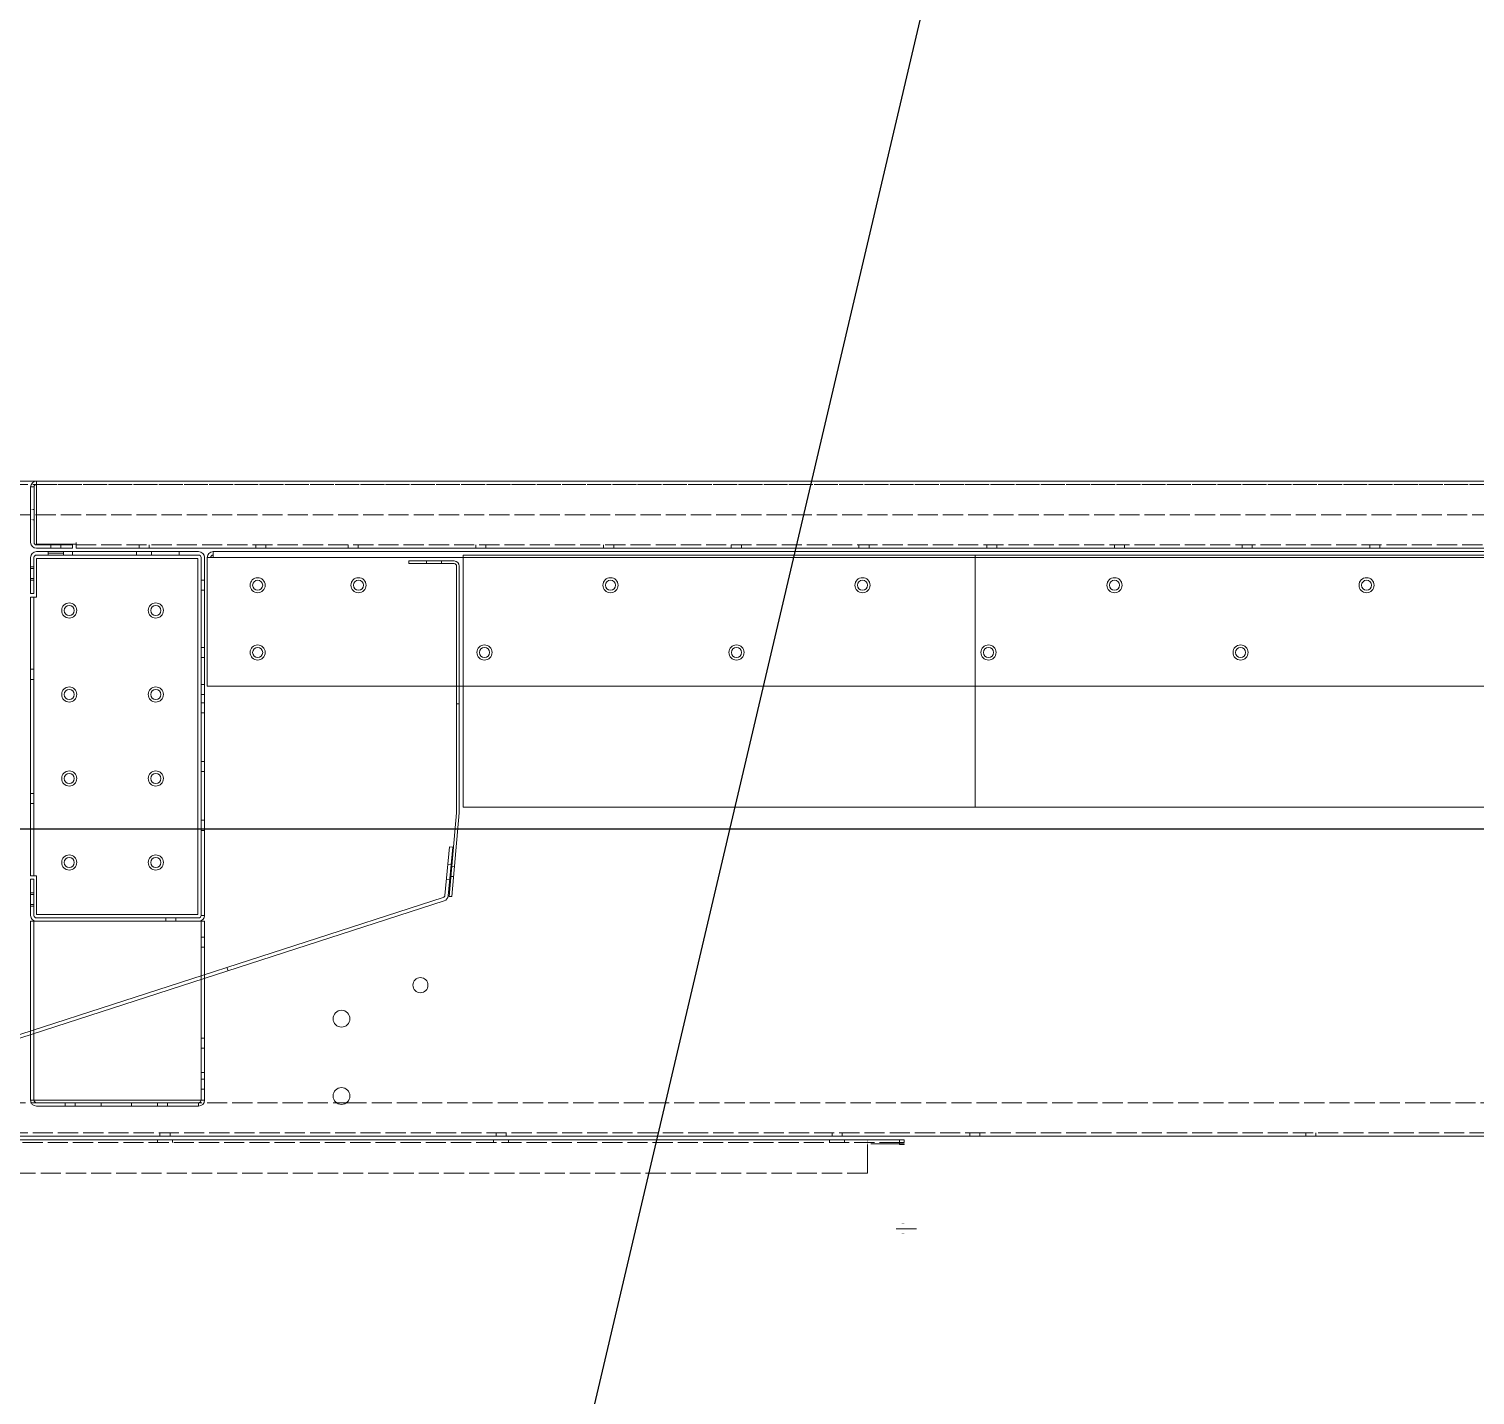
# Model space of a CAD drawing. Header units: millimetres. Extents: x 4398 to 33805, y 3079 to 23874.
# Drawn here: x 18213 to 19073, y 12864 to 13677 of the extents above; entities that cross this region are included whole.
import ezdxf

# ---------------------------------------------------------------- set-up
doc = ezdxf.new("R2010")
doc.units = ezdxf.units.MM
doc.linetypes.add('DASHED', pattern=[15, 12, -3])
doc.layers.add('냉각탑_dim', color=1, linetype='Continuous')

# ---------------------------------------------------------------- blocks, each defined once
blk = doc.blocks.new('A$C51234923')
at = {"color": 7, "lineweight": 15}
for p, q in [((3.5, 189), (3.5, 212)), ((3.5, 212), (99.5, 212)), ((99.5, 0), (99.5, 212)), ((0, 189), (0, 23)), ((3.5, 189), (0, 189)), ((2, 189), (2, 23)), ((0, 146), (2, 146)), ((0, 140), (2, 140)), ((0, 72), (2, 72)), ((0, 66), (2, 66)), ((3.5, 23), (0, 23)), ((3.5, 0), (3.5, 23)), ((99.5, 0), (3.5, 0))]:
    blk.add_line(p, q, dxfattribs=at)
for centre in [(23, 181), (74.5, 181), (23, 131), (74.5, 131), (23, 81), (74.5, 81), (23, 31), (74.5, 31)]:
    blk.add_circle(centre, 3, dxfattribs=at)
blk = doc.blocks.new('A$C30944BC8')
at = {"color": 7, "lineweight": 13, "ltscale": 0.007292}
for p in [(3.5, 190.24), (0, 186.74)]:
    blk.add_line(p, (3.5, 186.74), dxfattribs=at)
at = {"color": 7, "lineweight": 13}
for p, q in [((1673.5, 190.24), (3.5, 190.24)), ((3.5, 186.74), (1673.5, 186.74)), ((0, 110.24), (1677, 110.24))]:
    blk.add_line(p, q, dxfattribs=at)
at = {"color": 7, "lineweight": 13, "ltscale": 0.159375}
blk.add_line((0, 110.24), (0, 186.74), dxfattribs=at)
at = {"color": 7, "lineweight": 13}
for centre in [(30, 170.24), (90, 170.24), (240, 170.24), (390, 170.24), (540, 170.24), (690, 170.24), (30, 130.24), (165, 130.24), (315, 130.24), (465, 130.24), (615, 130.24)]:
    blk.add_circle(centre, 3, dxfattribs=at)
for radius in [3.5, 1.5]:
    blk.add_arc((3.5, 186.74), radius, 90, 180, dxfattribs=at)
blk = doc.blocks.new('A$C6A4A1024')
at = {"color": 7, "lineweight": 15}
for p, q in [((0, 195), (0, 216.5)), ((2, 195), (2, 216.5)), ((3.5, 220), (100, 220)), ((3.5, 218), (100, 218)), ((10.5, 220), (10.5, 218)), ((10.5, 220), (10.5, 218)), ((10.5, 220), (10.5, 218)), ((10.5, 220), (10.5, 218)), ((10.5, 220), (10.5, 218)), ((10.5, 220), (10.5, 218)), ((10.5, 220), (10.5, 218)), ((10.5, 220), (10.5, 218)), ((10.5, 220), (10.5, 218)), ((10.5, 220), (10.5, 218)), ((10.5, 220), (10.5, 218)), ((10.5, 220), (10.5, 218)), ((10.5, 220), (10.5, 218)), ((10.5, 220), (10.5, 218)), ((10.5, 220), (10.5, 218)), ((10.5, 220), (10.5, 218)), ((10.5, 220), (10.5, 218)), ((10.5, 220), (10.5, 218)), ((10.5, 220), (10.5, 218)), ((10.5, 220), (10.5, 218)), ((10.5, 220), (10.5, 218)), ((10.5, 220), (10.5, 218)), ((10.5, 220), (10.5, 218)), ((10.5, 220), (10.5, 218)), ((10.5, 220), (10.5, 218)), ((10.5, 220), (10.5, 218)), ((10.5, 220), (10.5, 218)), ((10.5, 220), (10.5, 218)), ((10.5, 220), (10.5, 218)), ((10.5, 220), (10.5, 218)), ((10.5, 220), (10.5, 218)), ((10.5, 220), (10.5, 218)), ((10.5, 220), (10.5, 218)), ((10.5, 220), (10.5, 218)), ((10.5, 220), (10.5, 218)), ((10.5, 220), (10.5, 218)), ((10.5, 220), (10.5, 218)), ((10.5, 220), (10.5, 218)), ((10.5, 220), (10.5, 218)), ((10.5, 220), (10.5, 218)), ((10.5, 220), (10.5, 218)), ((10.5, 220), (10.5, 218)), ((10.5, 220), (10.5, 218)), ((10.5, 220), (10.5, 218)), ((10.5, 220), (10.5, 218)), ((10.5, 220), (10.5, 218)), ((10.5, 220), (10.5, 218)), ((10.5, 220), (10.5, 218)), ((19.5, 220), (19.5, 218)), ((19.5, 220), (19.5, 218)), ((19.5, 220), (19.5, 218)), ((19.5, 220), (19.5, 218)), ((19.5, 220), (19.5, 218)), ((19.5, 220), (19.5, 218)), ((19.5, 220), (19.5, 218)), ((19.5, 220), (19.5, 218)), ((19.5, 220), (19.5, 218)), ((19.5, 220), (19.5, 218)), ((19.5, 220), (19.5, 218)), ((19.5, 220), (19.5, 218)), ((19.5, 220), (19.5, 218)), ((19.5, 220), (19.5, 218)), ((19.5, 220), (19.5, 218)), ((19.5, 220), (19.5, 218)), ((19.5, 220), (19.5, 218)), ((19.5, 220), (19.5, 218)), ((19.5, 220), (19.5, 218)), ((19.5, 220), (19.5, 218)), ((19.5, 220), (19.5, 218)), ((19.5, 220), (19.5, 218)), ((19.5, 220), (19.5, 218)), ((19.5, 220), (19.5, 218)), ((19.5, 220), (19.5, 218)), ((19.5, 220), (19.5, 218)), ((19.5, 220), (19.5, 218)), ((19.5, 220), (19.5, 218)), ((19.5, 220), (19.5, 218)), ((19.5, 220), (19.5, 218)), ((19.5, 220), (19.5, 218)), ((19.5, 220), (19.5, 218)), ((19.5, 220), (19.5, 218)), ((19.5, 220), (19.5, 218)), ((19.5, 220), (19.5, 218)), ((19.5, 220), (19.5, 218)), ((19.5, 220), (19.5, 218)), ((19.5, 220), (19.5, 218)), ((19.5, 220), (19.5, 218)), ((19.5, 220), (19.5, 218)), ((19.5, 220), (19.5, 218)), ((19.5, 220), (19.5, 218)), ((19.5, 220), (19.5, 218)), ((19.5, 220), (19.5, 218)), ((19.5, 220), (19.5, 218)), ((19.5, 220), (19.5, 218)), ((19.5, 220), (19.5, 218)), ((19.5, 220), (19.5, 218)), ((25, 220), (25, 218)), ((63, 220), (63, 218)), ((63, 220), (63, 218)), ((63, 220), (63, 218)), ((63, 220), (63, 218)), ((63, 220), (63, 218)), ((63, 220), (63, 218)), ((72, 220), (72, 218)), ((72, 220), (72, 218)), ((72, 220), (72, 218)), ((72, 220), (72, 218)), ((72, 220), (72, 218)), ((72, 220), (72, 218)), ((88.5, 220), (88.5, 218)), ((101.5, 3.5), (101.5, 216.5)), ((103.5, 3.5), (103.5, 216.5)), ((0, 211), (2, 211)), ((0, 211), (2, 211)), ((0, 211), (2, 211)), ((0, 211), (2, 211)), ((0, 211), (2, 211)), ((0, 211), (2, 211)), ((0, 211), (2, 211)), ((0, 211), (2, 211)), ((0, 211), (2, 211)), ((0, 211), (2, 211)), ((0, 211), (2, 211)), ((0, 211), (2, 211)), ((0, 210), (2, 210)), ((0, 210), (2, 210)), ((0, 210), (2, 210)), ((0, 210), (2, 210)), ((0, 210), (2, 210)), ((0, 210), (2, 210)), ((0, 210), (2, 210)), ((0, 210), (2, 210)), ((0, 210), (2, 210)), ((0, 210), (2, 210)), ((0, 210), (2, 210)), ((0, 210), (2, 210)), ((0, 210), (2, 210)), ((0, 210), (2, 210)), ((0, 210), (2, 210)), ((0, 210), (2, 210)), ((0, 210), (2, 210)), ((0, 210), (2, 210)), ((0, 210), (2, 210)), ((0, 210), (2, 210)), ((0, 210), (2, 210)), ((0, 210), (2, 210)), ((0, 210), (2, 210)), ((0, 210), (2, 210)), ((0, 210), (2, 210)), ((0, 210), (2, 210)), ((0, 210), (2, 210)), ((0, 210), (2, 210)), ((0, 210), (2, 210)), ((0, 210), (2, 210)), ((0, 210), (2, 210)), ((0, 204), (2, 204)), ((0, 204), (2, 204)), ((0, 204), (2, 204)), ((0, 204), (2, 204)), ((0, 204), (2, 204)), ((0, 204), (2, 204)), ((0, 204), (2, 204)), ((0, 204), (2, 204)), ((0, 204), (2, 204)), ((0, 204), (2, 204)), ((0, 204), (2, 204)), ((0, 204), (2, 204)), ((0, 204), (2, 204)), ((0, 204), (2, 204)), ((0, 204), (2, 204)), ((0, 204), (2, 204)), ((0, 204), (2, 204)), ((0, 204), (2, 204)), ((0, 204), (2, 204)), ((0, 204), (2, 204)), ((0, 204), (2, 204)), ((0, 204), (2, 204)), ((0, 204), (2, 204)), ((0, 204), (2, 204)), ((0, 204), (2, 204)), ((0, 204), (2, 204)), ((0, 204), (2, 204)), ((0, 204), (2, 204)), ((0, 204), (2, 204)), ((0, 204), (2, 204)), ((0, 204), (2, 204)), ((0, 203), (2, 203)), ((0, 203), (2, 203)), ((0, 203), (2, 203)), ((0, 203), (2, 203)), ((0, 203), (2, 203)), ((0, 203), (2, 203)), ((0, 203), (2, 203)), ((0, 203), (2, 203)), ((0, 203), (2, 203)), ((0, 203), (2, 203)), ((0, 203), (2, 203)), ((0, 203), (2, 203)), ((103.5, 203), (101.5, 203)), ((103.5, 203), (101.5, 203)), ((103.5, 203), (101.5, 203)), ((103.5, 203), (101.5, 203)), ((103.5, 203), (101.5, 203)), ((103.5, 203), (101.5, 203)), ((103.5, 203), (101.5, 203)), ((103.5, 203), (101.5, 203)), ((103.5, 203), (101.5, 203)), ((103.5, 203), (101.5, 203)), ((103.5, 203), (101.5, 203)), ((103.5, 203), (101.5, 203)), ((103.5, 203), (101.5, 203)), ((103.5, 203), (101.5, 203)), ((103.5, 203), (101.5, 203)), ((103.5, 203), (101.5, 203)), ((103.5, 203), (101.5, 203)), ((103.5, 203), (101.5, 203)), ((103.5, 203), (101.5, 203)), ((103.5, 203), (101.5, 203)), ((103.5, 203), (101.5, 203)), ((103.5, 203), (101.5, 203)), ((103.5, 203), (101.5, 203)), ((103.5, 203), (101.5, 203)), ((2, 195), (0, 195)), ((103.5, 197), (101.5, 197)), ((103.5, 197), (101.5, 197)), ((103.5, 197), (101.5, 197)), ((103.5, 197), (101.5, 197)), ((103.5, 197), (101.5, 197)), ((103.5, 197), (101.5, 197)), ((103.5, 197), (101.5, 197)), ((103.5, 197), (101.5, 197)), ((103.5, 197), (101.5, 197)), ((103.5, 197), (101.5, 197)), ((103.5, 197), (101.5, 197)), ((103.5, 197), (101.5, 197)), ((103.5, 197), (101.5, 197)), ((103.5, 197), (101.5, 197)), ((103.5, 197), (101.5, 197)), ((103.5, 197), (101.5, 197)), ((103.5, 197), (101.5, 197)), ((103.5, 197), (101.5, 197)), ((103.5, 197), (101.5, 197)), ((103.5, 197), (101.5, 197)), ((103.5, 197), (101.5, 197)), ((103.5, 197), (101.5, 197)), ((103.5, 197), (101.5, 197)), ((103.5, 197), (101.5, 197)), ((103.5, 163), (101.5, 163)), ((103.5, 163), (101.5, 163)), ((103.5, 163), (101.5, 163)), ((103.5, 163), (101.5, 163)), ((103.5, 163), (101.5, 163)), ((103.5, 163), (101.5, 163)), ((103.5, 163), (101.5, 163)), ((103.5, 163), (101.5, 163)), ((103.5, 163), (101.5, 163)), ((103.5, 163), (101.5, 163)), ((103.5, 163), (101.5, 163)), ((103.5, 163), (101.5, 163)), ((103.5, 163), (101.5, 163)), ((103.5, 163), (101.5, 163)), ((103.5, 163), (101.5, 163)), ((103.5, 163), (101.5, 163)), ((103.5, 163), (101.5, 163)), ((103.5, 163), (101.5, 163)), ((103.5, 163), (101.5, 163)), ((103.5, 163), (101.5, 163)), ((103.5, 163), (101.5, 163)), ((103.5, 163), (101.5, 163)), ((103.5, 163), (101.5, 163)), ((103.5, 163), (101.5, 163)), ((103.5, 163), (101.5, 163)), ((103.5, 163), (101.5, 163)), ((103.5, 163), (101.5, 163)), ((103.5, 157), (101.5, 157)), ((103.5, 157), (101.5, 157)), ((103.5, 157), (101.5, 157)), ((103.5, 157), (101.5, 157)), ((103.5, 157), (101.5, 157)), ((103.5, 157), (101.5, 157)), ((103.5, 157), (101.5, 157)), ((103.5, 157), (101.5, 157)), ((103.5, 157), (101.5, 157)), ((103.5, 157), (101.5, 157)), ((103.5, 157), (101.5, 157)), ((103.5, 157), (101.5, 157)), ((103.5, 157), (101.5, 157)), ((103.5, 157), (101.5, 157)), ((103.5, 157), (101.5, 157)), ((103.5, 157), (101.5, 157)), ((103.5, 157), (101.5, 157)), ((103.5, 157), (101.5, 157)), ((103.5, 157), (101.5, 157)), ((103.5, 157), (101.5, 157)), ((103.5, 157), (101.5, 157)), ((103.5, 157), (101.5, 157)), ((103.5, 157), (101.5, 157)), ((103.5, 157), (101.5, 157)), ((103.5, 157), (101.5, 157)), ((103.5, 157), (101.5, 157)), ((103.5, 157), (101.5, 157)), ((103.5, 141), (101.5, 141)), ((103.5, 141), (101.5, 141)), ((103.5, 141), (101.5, 141)), ((103.5, 141), (101.5, 141)), ((103.5, 141), (101.5, 141)), ((103.5, 141), (101.5, 141)), ((103.5, 141), (101.5, 141)), ((103.5, 141), (101.5, 141)), ((103.5, 135), (101.5, 135)), ((103.5, 135), (101.5, 135)), ((103.5, 135), (101.5, 135)), ((103.5, 135), (101.5, 135)), ((103.5, 135), (101.5, 135)), ((103.5, 135), (101.5, 135)), ((103.5, 135), (101.5, 135)), ((103.5, 135), (101.5, 135)), ((103.5, 130.11), (101.5, 130.11)), ((103.5, 130.11), (101.5, 130.11)), ((103.5, 124.11), (101.5, 124.11)), ((103.5, 124.11), (101.5, 124.11)), ((103.5, 95.11), (101.5, 95.11)), ((103.5, 95.11), (101.5, 95.11)), ((103.5, 89.11), (101.5, 89.11)), ((103.5, 89.11), (101.5, 89.11)), ((103.5, 60.11), (101.5, 60.11)), ((103.5, 60.11), (101.5, 60.11)), ((103.5, 54.11), (101.5, 54.11)), ((103.5, 54.11), (101.5, 54.11)), ((0, 25), (0, 3.5)), ((0, 25), (0, 3.5)), ((2, 25), (0, 25)), ((2, 25), (0, 25)), ((2, 25), (2, 3.5)), ((2, 25), (2, 3.5)), ((0, 17), (2, 17)), ((0, 17), (2, 17)), ((0, 17), (2, 17)), ((0, 17), (2, 17)), ((0, 17), (2, 17)), ((0, 17), (2, 17)), ((0, 17), (2, 17)), ((0, 17), (2, 17)), ((0, 17), (2, 17)), ((0, 17), (2, 17)), ((0, 17), (2, 17)), ((0, 17), (2, 17)), ((0, 16), (2, 16)), ((0, 16), (2, 16)), ((0, 16), (2, 16)), ((0, 16), (2, 16)), ((0, 16), (2, 16)), ((0, 16), (2, 16)), ((0, 16), (2, 16)), ((0, 16), (2, 16)), ((0, 16), (2, 16)), ((0, 16), (2, 16)), ((0, 16), (2, 16)), ((0, 16), (2, 16)), ((0, 16), (2, 16)), ((0, 16), (2, 16)), ((0, 16), (2, 16)), ((0, 16), (2, 16)), ((0, 16), (2, 16)), ((0, 16), (2, 16)), ((0, 16), (2, 16)), ((0, 16), (2, 16)), ((0, 16), (2, 16)), ((0, 16), (2, 16)), ((0, 16), (2, 16)), ((0, 16), (2, 16)), ((0, 16), (2, 16)), ((0, 16), (2, 16)), ((0, 10), (2, 10)), ((0, 10), (2, 10)), ((0, 10), (2, 10)), ((0, 10), (2, 10)), ((0, 10), (2, 10)), ((0, 10), (2, 10)), ((0, 10), (2, 10)), ((0, 10), (2, 10)), ((0, 10), (2, 10)), ((0, 10), (2, 10)), ((0, 10), (2, 10)), ((0, 10), (2, 10)), ((0, 10), (2, 10)), ((0, 10), (2, 10)), ((0, 10), (2, 10)), ((0, 10), (2, 10)), ((0, 10), (2, 10)), ((0, 10), (2, 10)), ((0, 10), (2, 10)), ((0, 10), (2, 10)), ((0, 10), (2, 10)), ((0, 10), (2, 10)), ((0, 10), (2, 10)), ((0, 10), (2, 10)), ((0, 10), (2, 10)), ((0, 10), (2, 10)), ((0, 9), (2, 9)), ((0, 9), (2, 9)), ((0, 9), (2, 9)), ((0, 9), (2, 9)), ((0, 9), (2, 9)), ((0, 9), (2, 9)), ((0, 9), (2, 9)), ((0, 9), (2, 9)), ((0, 9), (2, 9)), ((0, 9), (2, 9)), ((0, 9), (2, 9)), ((0, 9), (2, 9)), ((3.5, 2), (100, 2)), ((100, 2), (3.5, 2)), ((3.5, 0), (100, 0)), ((3.5, 0), (100, 0)), ((80.5, 0), (80.5, 2)), ((80.5, 0), (80.5, 2)), ((80.5, 0), (80.5, 2)), ((80.5, 0), (80.5, 2)), ((80.5, 0), (80.5, 2)), ((80.5, 0), (80.5, 2)), ((80.5, 0), (80.5, 2)), ((80.5, 0), (80.5, 2)), ((80.5, 0), (80.5, 2)), ((80.5, 0), (80.5, 2)), ((86.5, 0), (86.5, 2)), ((86.5, 0), (86.5, 2)), ((86.5, 0), (86.5, 2)), ((86.5, 0), (86.5, 2)), ((86.5, 0), (86.5, 2)), ((86.5, 0), (86.5, 2)), ((86.5, 0), (86.5, 2)), ((86.5, 0), (86.5, 2)), ((86.5, 0), (86.5, 2)), ((86.5, 0), (86.5, 2)), ((103.5, 3.5), (101.5, 3.5))]:
    blk.add_line(p, q, dxfattribs=at)
for centre, radius, start, end in [((3.5, 216.5), 3.5, 90, 179.99999), ((3.5, 216.5), 1.5, 90, 179.99999), ((100, 216.5), 3.5, 0, 90), ((100, 216.5), 1.5, 0, 90), ((3.5, 3.5), 3.5, 180.00001, 270), ((3.5, 3.5), 1.5, 180.00001, 270), ((100, 3.5), 3.5, 270, 0), ((100, 3.5), 1.5, 270, 0)]:
    blk.add_arc(centre, radius, start, end, dxfattribs=at)
blk = doc.blocks.new('A$C7AFD6E2C')
at = {"color": 7, "lineweight": 13}
for p, q in [((1778.5, 40), (3.5, 40)), ((1755, 0), (27, 0))]:
    blk.add_line(p, q, dxfattribs=at)
at = {"color": 7, "linetype": 'DASHED', "lineweight": 13}
for p, q in [((1778.5, 38), (3.5, 38)), ((1755, 2), (27, 2))]:
    blk.add_line(p, q, dxfattribs=at)
at = {"color": 7, "lineweight": 13, "ltscale": 0.007292}
blk.add_line((1778.5, 36.5), (1778.5, 40), dxfattribs=at)
at = {"color": 7, "lineweight": 13, "ltscale": 0.070833}
blk.add_line((1778.5, 2.5), (1778.5, 36.5), dxfattribs=at)
at = {"color": 7, "lineweight": 13, "ltscale": 0.004167}
for p, q in [((1780, 36.5), (1782, 36.5)), ((1757, 2), (1757, 0))]:
    blk.add_line(p, q, dxfattribs=at)
at = {"color": 7, "lineweight": 13, "ltscale": 0.06875}
for p, q in [((1780, 36.5), (1780, 3.5)), ((1782, 3.5), (1782, 36.5))]:
    blk.add_line(p, q, dxfattribs=at)
at = {"color": 7, "linetype": 'DASHED', "lineweight": 13, "ltscale": 0.004167}
for p, q in [((1780, 23), (1782, 23)), ((1780, 23), (1782, 23)), ((1780, 23), (1782, 23)), ((1780, 23), (1782, 23)), ((1780, 23), (1782, 23)), ((1780, 23), (1782, 23)), ((1780, 23), (1782, 23)), ((1780, 23), (1782, 23)), ((1780, 17), (1782, 17)), ((1780, 17), (1782, 17)), ((1780, 17), (1782, 17)), ((1780, 17), (1782, 17)), ((1780, 17), (1782, 17)), ((1780, 17), (1782, 17)), ((1780, 17), (1782, 17)), ((1780, 17), (1782, 17)), ((979, 2), (979, 0)), ((979, 2), (979, 0)), ((985, 2), (985, 0)), ((985, 2), (985, 0)), ((1055, 2), (1055, 0)), ((1055, 2), (1055, 0)), ((1061, 2), (1061, 0)), ((1061, 2), (1061, 0)), ((1131, 2), (1131, 0)), ((1131, 2), (1131, 0)), ((1137, 2), (1137, 0)), ((1137, 2), (1137, 0)), ((1207, 2), (1207, 0)), ((1207, 2), (1207, 0)), ((1213, 2), (1213, 0)), ((1213, 2), (1213, 0)), ((1283, 2), (1283, 0)), ((1283, 2), (1283, 0)), ((1289, 2), (1289, 0)), ((1289, 2), (1289, 0)), ((1359, 2), (1359, 0)), ((1359, 2), (1359, 0)), ((1365, 2), (1365, 0)), ((1365, 2), (1365, 0)), ((1435, 2), (1435, 0)), ((1435, 2), (1435, 0)), ((1441, 2), (1441, 0)), ((1441, 2), (1441, 0)), ((1511, 2), (1511, 0)), ((1511, 2), (1511, 0)), ((1517, 2), (1517, 0)), ((1517, 2), (1517, 0)), ((1587, 2), (1587, 0)), ((1587, 2), (1587, 0)), ((1593, 2), (1593, 0)), ((1593, 2), (1593, 0)), ((1642, 2), (1642, 0)), ((1642, 2), (1642, 0)), ((1648, 2), (1648, 0)), ((1648, 2), (1648, 0)), ((1711.5, 2), (1711.5, 0)), ((1711.5, 2), (1711.5, 0)), ((1717.5, 2), (1717.5, 0)), ((1717.5, 2), (1717.5, 0)), ((1764, 2), (1764, 0)), ((1764, 2), (1764, 0)), ((1764, 2), (1764, 0)), ((1764, 2), (1764, 0)), ((1764, 2), (1764, 0)), ((1764, 2), (1764, 0)), ((1764, 2), (1764, 0)), ((1764, 2), (1764, 0)), ((1764, 2), (1764, 0)), ((1764, 2), (1764, 0)), ((1764, 2), (1764, 0)), ((1764, 2), (1764, 0)), ((1764, 2), (1764, 0)), ((1764, 2), (1764, 0)), ((1764, 2), (1764, 0)), ((1764, 2), (1764, 0)), ((1770, 2), (1770, 0)), ((1770, 2), (1770, 0)), ((1770, 2), (1770, 0)), ((1770, 2), (1770, 0)), ((1770, 2), (1770, 0)), ((1770, 2), (1770, 0)), ((1770, 2), (1770, 0)), ((1770, 2), (1770, 0)), ((1770, 2), (1770, 0)), ((1770, 2), (1770, 0)), ((1770, 2), (1770, 0)), ((1770, 2), (1770, 0)), ((1770, 2), (1770, 0)), ((1770, 2), (1770, 0)), ((1770, 2), (1770, 0)), ((1770, 2), (1770, 0))]:
    blk.add_line(p, q, dxfattribs=at)
at = {"color": 7, "linetype": 'DASHED', "lineweight": 13, "ltscale": 0.002083}
blk.add_line((1755, 3.5), (1755, 2.5), dxfattribs=at)
at = {"color": 7, "lineweight": 13, "ltscale": 0.002083}
blk.add_line((1755, 2.5), (1755, 3.5), dxfattribs=at)
at = {"color": 7, "lineweight": 13, "ltscale": 0.005208}
blk.add_line((1755, 2.5), (1755, 0), dxfattribs=at)
at = {"color": 7, "lineweight": 13, "ltscale": 0.048958}
blk.add_line((1755, 2.5), (1778.5, 2.5), dxfattribs=at)
at = {"color": 7, "lineweight": 13, "ltscale": 0.044792}
for p, q in [((1778.5, 2), (1757, 2)), ((1778.5, 0), (1757, 0))]:
    blk.add_line(p, q, dxfattribs=at)
at = {"color": 7, "lineweight": 13}
for centre, radius, start, end in [((1778.5, 36.5), 3.5, 0, 90), ((1778.5, 36.5), 1.5, 360, 90), ((1778.5, 3.5), 3.5, 270, 360), ((1778.5, 3.5), 1.5, 270, 0)]:
    blk.add_arc(centre, radius, start, end, dxfattribs=at)
blk = doc.blocks.new('A$C244D7E91')
at = {"color": 7, "lineweight": 15}
for p, q in [((0, 3.5), (0, 110)), ((3.5, 110), (0, 110)), ((2, 3.5), (2, 110)), ((3.5, 110), (100, 110)), ((103.5, 110), (100, 110)), ((101.5, 3.5), (101.5, 110)), ((103.5, 3.5), (103.5, 110)), ((103.5, 100.5), (101.5, 100.5)), ((103.5, 100.5), (101.5, 100.5)), ((103.5, 94.5), (101.5, 94.5)), ((103.5, 94.5), (101.5, 94.5)), ((103.5, 40.5), (101.5, 40.5)), ((103.5, 40.5), (101.5, 40.5)), ((103.5, 34.5), (101.5, 34.5)), ((103.5, 34.5), (101.5, 34.5)), ((101.5, 20), (103.5, 20)), ((103.5, 16), (101.5, 16)), ((103.5, 16), (101.5, 16)), ((103.5, 16), (101.5, 16)), ((103.5, 16), (101.5, 16)), ((103.5, 16), (101.5, 16)), ((103.5, 10), (101.5, 10)), ((103.5, 10), (101.5, 10)), ((103.5, 10), (101.5, 10)), ((103.5, 10), (101.5, 10)), ((103.5, 10), (101.5, 10)), ((3.5, 3.5), (0, 3.5)), ((100, 3.5), (3.5, 3.5)), ((100, 2), (3.5, 2)), ((100, 0), (3.5, 0)), ((20.5, 0), (20.5, 2)), ((20.5, 0), (20.5, 2)), ((26.5, 0), (26.5, 2)), ((26.5, 0), (26.5, 2)), ((42, 0), (42, 2)), ((60, 0), (60, 2)), ((75.5, 0), (75.5, 2)), ((75.5, 0), (75.5, 2)), ((81.5, 0), (81.5, 2)), ((81.5, 0), (81.5, 2)), ((103.5, 3.5), (100, 3.5)), ((100, 2), (100, 0))]:
    blk.add_line(p, q, dxfattribs=at)
for centre, radius, start, end in [((3.5, 3.5), 3.5, 180.00001, 270), ((3.5, 3.5), 1.5, 180.00001, 270), ((100, 3.5), 3.5, 270, 0), ((100, 3.5), 1.5, 270, 0)]:
    blk.add_arc(centre, radius, start, end, dxfattribs=at)
blk = doc.blocks.new('A$C7EF54F26')
at = {"color": 7, "lineweight": 15}
for p, q in [((431.66, 245.91), (433.66, 245.91)), ((431.66, 216.89), (431.66, 245.91)), ((433.66, 216.89), (433.66, 245.91)), ((431.66, 235.41), (433.66, 235.41)), ((431.66, 235.41), (433.66, 235.41)), ((431.66, 235.41), (433.66, 235.41)), ((431.66, 235.41), (433.66, 235.41)), ((431.66, 235.41), (433.66, 235.41)), ((431.66, 235.41), (433.66, 235.41)), ((431.66, 235.41), (433.66, 235.41)), ((431.66, 235.41), (433.66, 235.41)), ((431.66, 235.41), (433.66, 235.41)), ((431.66, 235.41), (433.66, 235.41)), ((431.66, 235.41), (433.66, 235.41)), ((431.66, 226.41), (433.66, 226.41)), ((431.66, 226.41), (433.66, 226.41)), ((431.66, 226.41), (433.66, 226.41)), ((431.66, 226.41), (433.66, 226.41)), ((431.66, 226.41), (433.66, 226.41)), ((431.66, 226.41), (433.66, 226.41)), ((431.66, 226.41), (433.66, 226.41)), ((431.66, 226.41), (433.66, 226.41)), ((431.66, 226.41), (433.66, 226.41)), ((431.66, 226.41), (433.66, 226.41)), ((431.66, 226.41), (433.66, 226.41)), ((2.12, 30.92), (430.75, 215.52)), ((2.91, 29.08), (431.54, 213.68)), ((306.56, 162.03), (307.35, 160.19)), ((176.95, 106.21), (177.74, 104.37)), ((0, 27.68), (0.15, 0)), ((2, 27.69), (2.15, 0.01)), ((2.04, 19.51), (0.04, 19.5)), ((2.04, 19.51), (0.04, 19.5)), ((2.04, 19.51), (0.04, 19.5)), ((2.04, 19.51), (0.04, 19.5)), ((2.04, 19.51), (0.04, 19.5)), ((2.04, 19.51), (0.04, 19.5)), ((2.04, 19.51), (0.04, 19.5)), ((2.04, 19.51), (0.04, 19.5)), ((2.04, 19.51), (0.04, 19.5)), ((2.04, 19.51), (0.04, 19.5)), ((2.04, 19.51), (0.04, 19.5)), ((2.09, 10.51), (0.09, 10.5)), ((2.09, 10.51), (0.09, 10.5)), ((2.09, 10.51), (0.09, 10.5)), ((2.09, 10.51), (0.09, 10.5)), ((2.09, 10.51), (0.09, 10.5)), ((2.09, 10.51), (0.09, 10.5)), ((2.09, 10.51), (0.09, 10.5)), ((2.09, 10.51), (0.09, 10.5)), ((2.09, 10.51), (0.09, 10.5)), ((2.09, 10.51), (0.09, 10.5)), ((2.09, 10.51), (0.09, 10.5)), ((0.15, 0), (2.15, 0.01))]:
    blk.add_line(p, q, dxfattribs=at)
for centre, radius, start, end in [((430.16, 216.89), 1.5, 293.3, 0), ((430.16, 216.89), 3.5, 293.3, 0), ((3.5, 27.7), 3.5, 113.3, 180.3), ((3.5, 27.7), 1.5, 113.3, 180.3)]:
    blk.add_arc(centre, radius, start, end, dxfattribs=at)
blk = doc.blocks.new('A$C21967578')
at = {"color": 7, "lineweight": 15}
for p, q in [((0, 199.81), (26.9, 199.81)), ((0, 199.81), (0, 198.21)), ((0, 198.21), (26.9, 198.21)), ((10.5, 198.21), (10.5, 199.81)), ((10.5, 198.21), (10.5, 199.81)), ((10.5, 198.21), (10.5, 199.81)), ((10.5, 198.21), (10.5, 199.81)), ((10.5, 198.21), (10.5, 199.81)), ((10.5, 198.21), (10.5, 199.81)), ((10.5, 198.21), (10.5, 199.81)), ((10.5, 198.21), (10.5, 199.81)), ((10.5, 198.21), (10.5, 199.81)), ((10.5, 198.21), (10.5, 199.81)), ((10.5, 198.21), (10.5, 199.81)), ((10.5, 198.21), (10.5, 199.81)), ((10.5, 198.21), (10.5, 199.81)), ((10.5, 198.21), (10.5, 199.81)), ((10.5, 198.21), (10.5, 199.81)), ((19.5, 198.21), (19.5, 199.81)), ((19.5, 198.21), (19.5, 199.81)), ((19.5, 198.21), (19.5, 199.81)), ((19.5, 198.21), (19.5, 199.81)), ((19.5, 198.21), (19.5, 199.81)), ((19.5, 198.21), (19.5, 199.81)), ((19.5, 198.21), (19.5, 199.81)), ((19.5, 198.21), (19.5, 199.81)), ((19.5, 198.21), (19.5, 199.81)), ((19.5, 198.21), (19.5, 199.81)), ((19.5, 198.21), (19.5, 199.81)), ((19.5, 198.21), (19.5, 199.81)), ((19.5, 198.21), (19.5, 199.81)), ((19.5, 198.21), (19.5, 199.81)), ((19.5, 198.21), (19.5, 199.81)), ((28.4, 196.71), (28.4, 49.88)), ((30, 49.81), (30, 196.71)), ((30, 114.81), (28.4, 114.81)), ((28.4, 49.88), (24.05, 0.14)), ((30, 49.81), (25.64, 0)), ((25.62, 18.07), (27.21, 17.93)), ((25.62, 18.07), (27.21, 17.93)), ((25.62, 18.07), (27.21, 17.93)), ((25.62, 18.07), (27.21, 17.93)), ((25.62, 18.07), (27.21, 17.93)), ((25.62, 18.07), (27.21, 17.93)), ((25.62, 18.07), (27.21, 17.93)), ((25.62, 18.07), (27.21, 17.93)), ((25.62, 18.07), (27.21, 17.93)), ((25.62, 18.07), (27.21, 17.93)), ((25.62, 18.07), (27.21, 17.93)), ((25.09, 12.09), (26.69, 11.95)), ((25.09, 12.09), (26.69, 11.95)), ((25.09, 12.09), (26.69, 11.95)), ((25.09, 12.09), (26.69, 11.95)), ((25.09, 12.09), (26.69, 11.95)), ((25.09, 12.09), (26.69, 11.95)), ((25.09, 12.09), (26.69, 11.95)), ((25.09, 12.09), (26.69, 11.95)), ((25.09, 12.09), (26.69, 11.95)), ((25.09, 12.09), (26.69, 11.95)), ((25.09, 12.09), (26.69, 11.95)), ((24.05, 0.14), (25.64, 0))]:
    blk.add_line(p, q, dxfattribs=at)
for radius, start in [(3.1, 360), (1.5, 0)]:
    blk.add_arc((26.9, 196.71), radius, start, 90, dxfattribs=at)
blk = doc.blocks.new('1')
at = {"color": 7, "lineweight": 13}
for p, q in [((20146.87, 13408.34), (17650.27, 13408.34)), ((20146.87, 13018.34), (17650.27, 13018.34)), ((18730.77, 13016.34), (17651.37, 13016.34))]:
    blk.add_line(p, q, dxfattribs=at)
at = {"color": 7, "linetype": 'DASHED', "lineweight": 13}
for p, q in [((20146.87, 13406.34), (17650.27, 13406.34)), ((20028.57, 13388.34), (18200.57, 13388.34)), ((17898.57, 13038.34), (18395.57, 13038.34)), ((18401.57, 13038.34), (19898.57, 13038.34)), ((20146.87, 13020.34), (17650.27, 13020.34)), ((18730.77, 13014.74), (17651.37, 13014.74)), ((18711.57, 12996.34), (17993.57, 12996.34))]:
    blk.add_line(p, q, dxfattribs=at)
at = {"lineweight": 5}
blk.add_line((18224.07, 13365.34), (18233.07, 13365.34), dxfattribs=at)
blk.add_line((18009.57, 13201.34), (19636.24, 13201.34))
at = {"color": 7, "lineweight": 13, "ltscale": 0.01875}
blk.add_line((18395.57, 13038.34), (18401.57, 13038.34), dxfattribs=at)
at = {"color": 7, "linetype": 'DASHED', "lineweight": 13, "ltscale": 0.005}
for p, q in [((18289.07, 13014.74), (18289.07, 13016.34)), ((18298.07, 13014.74), (18298.07, 13016.34)), ((18489.07, 13014.74), (18489.07, 13016.34)), ((18498.07, 13014.74), (18498.07, 13016.34)), ((18689.07, 13014.74), (18689.07, 13016.34)), ((18698.07, 13014.74), (18698.07, 13016.34)), ((18711.57, 13016.34), (18711.57, 13014.74)), ((18733.57, 12966.34), (18731.97, 12966.34)), ((18733.57, 12960.34), (18731.97, 12960.34))]:
    blk.add_line(p, q, dxfattribs=at)
at = {"color": 7, "linetype": 'DASHED', "lineweight": 13, "ltscale": 0.00625}
for p, q in [((18290.57, 13020.34), (18290.57, 13018.34)), ((18296.57, 13020.34), (18296.57, 13018.34)), ((18490.57, 13020.34), (18490.57, 13018.34)), ((18496.57, 13020.34), (18496.57, 13018.34)), ((18690.57, 13020.34), (18690.57, 13018.34)), ((18696.57, 13020.34), (18696.57, 13018.34)), ((18772.57, 13020.34), (18772.57, 13018.34)), ((18778.57, 13020.34), (18778.57, 13018.34)), ((18972.57, 13020.34), (18972.57, 13018.34)), ((18978.57, 13020.34), (18978.57, 13018.34))]:
    blk.add_line(p, q, dxfattribs=at)
at = {"color": 7, "linetype": 'DASHED', "lineweight": 13, "ltscale": 0.00375}
blk.add_line((18711.57, 13014.74), (18711.57, 13013.54), dxfattribs=at)
at = {"color": 7, "linetype": 'DASHED', "lineweight": 13, "ltscale": 0.05375}
for p, q in [((18713.57, 13013.84), (18730.77, 13013.84)), ((18711.57, 13013.54), (18711.57, 12996.34))]:
    blk.add_line(p, q, dxfattribs=at)
at = {"color": 7, "lineweight": 13, "ltscale": 0.00875}
for p, q in [((18730.77, 13013.54), (18730.77, 13016.34)), ((18733.57, 13013.54), (18730.77, 13013.54))]:
    blk.add_line(p, q, dxfattribs=at)
at = {"color": 7, "lineweight": 13, "ltscale": 0.009063}
for p, q in [((18733.57, 13016.34), (18730.77, 13016.34)), ((18733.57, 13014.74), (18730.77, 13014.74))]:
    blk.add_line(p, q, dxfattribs=at)
at = {"color": 7, "lineweight": 13, "ltscale": 0.005}
for p, q in [((18730.77, 13016.34), (18730.77, 13014.74)), ((18733.57, 13013.84), (18731.97, 13013.84)), ((18733.57, 13016.34), (18733.57, 13014.74))]:
    blk.add_line(p, q, dxfattribs=at)
at = {"color": 7, "lineweight": 13, "ltscale": 0.00375}
blk.add_line((18730.77, 13013.84), (18731.97, 13013.84), dxfattribs=at)
at = {"color": 7, "lineweight": 13, "ltscale": 0.0009375}
for p, q in [((18731.97, 13013.84), (18731.97, 13013.54)), ((18733.57, 13013.84), (18733.57, 13013.54))]:
    blk.add_line(p, q, dxfattribs=at)
at = {"color": 1, "lineweight": 5}
blk.add_line((18728.77, 12963.34), (18740.77, 12963.34), dxfattribs=at)
at = {"color": 5, "lineweight": 5}
for points in [[(18471, 13214.34), (18775.8, 13214.34), (18775.8, 13364.34), (18471, 13364.34)], [(18775.8, 13214.34), (19080.6, 13214.34), (19080.6, 13364.34), (18775.8, 13364.34)]]:
    blk.add_lwpolyline(points, close=True, dxfattribs=at)
at = {"color": 7, "lineweight": 13}
for centre, radius in [((18348.7, 13346.34), 4.5), ((18408.7, 13346.34), 4.5), ((18558.7, 13346.34), 4.5), ((18708.7, 13346.34), 4.5), ((18858.7, 13346.34), 4.5), ((19008.7, 13346.34), 4.5), ((18236.57, 13331.34), 4.5), ((18288.07, 13331.34), 4.5), ((18348.7, 13306.34), 4.5), ((18483.7, 13306.34), 4.5), ((18633.7, 13306.34), 4.5), ((18783.7, 13306.34), 4.5), ((18933.7, 13306.34), 4.5), ((18236.57, 13281.34), 4.5), ((18288.07, 13281.34), 4.5), ((18236.57, 13231.34), 4.5), ((18288.07, 13231.34), 4.5), ((18236.57, 13181.34), 4.5), ((18288.07, 13181.34), 4.5), ((18445.57, 13108.34), 4.5), ((18398.57, 13088.34), 5), ((18398.57, 13042.34), 5)]:
    blk.add_circle(centre, radius, dxfattribs=at)
at = {"lineweight": 5, "xscale": -1}
blk.add_blockref('A$C7AFD6E2C', (19995.6, 13368.34), dxfattribs=at)
at = {"lineweight": 5}
for name, p in [('A$C6A4A1024', (18213.57, 13146.34)), ('A$C51234923', (18213.57, 13150.34)), ('A$C30944BC8', (18318.7, 13176.1)), ('A$C21967578', (18438.7, 13160.99)), ('A$C244D7E91', (18213.57, 13036.34))]:
    blk.add_blockref(name, p, dxfattribs=at)
at = {"lineweight": 5, "rotation": 354.6349260590812}
blk.add_blockref('A$C7EF54F26', (18010.08, 12986.14), dxfattribs=at)

msp = doc.modelspace()

# ---------------------------------------------------------------- linework, layer by layer
at = {"layer": '냉각탑_dim', "linetype": 'ByBlock', "lineweight": -2}
msp.add_lwpolyline([(18462.11, 12487.89), (18864.56, 14200.22)], dxfattribs=at)

# ---------------------------------------------------------------- block references
msp.add_blockref('1', (0, 0))

doc.saveas('drawing.dxf')
